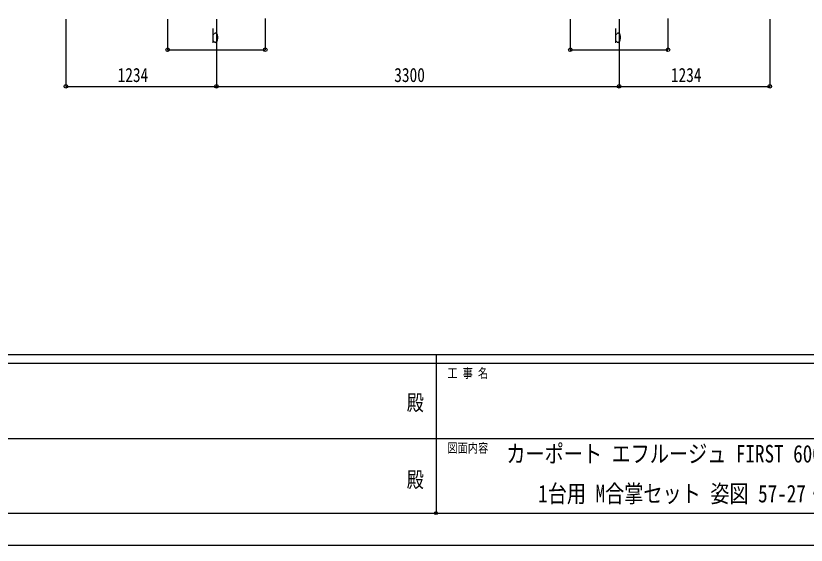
# Model space of a CAD drawing. Units: millimetres, scale not verified. Extents: x -14718 to 14718, y -10395 to 10395.
# Drawn here: x -3462 to 3015, y -10395 to -6060 of the extents above; entities that cross this region are included whole.
import ezdxf
from ezdxf.enums import TextEntityAlignment as Align

# ---------------------------------------------------------------- set-up
doc = ezdxf.new("R2010")
doc.units = ezdxf.units.MM
doc.header["$LTSCALE"] = 50
doc.header["$PDMODE"] = 32
doc.header["$PDSIZE"] = 25
for name, color, linetype in [('0-2_USER1', 3, 'Continuous'), ('0-6_YKK_D', 6, 'Continuous'), ('0-7_YKK_ZWAK', 7, 'Continuous')]:
    doc.layers.add(name, color=color, linetype=linetype)
doc.styles.add('ＭＳ ゴシック', font='')
doc.styles.get('ＭＳ ゴシック').set_extended_font_data('MS Gothic')

msp = doc.modelspace()

# ---------------------------------------------------------------- linework, layer by layer
at = {"layer": '0-6_YKK_D'}
for p, q in [((-3051.43, -6087.5), (-3051.43, -6638.5)), ((-2217.43, -6087.67), (-2217.43, -6338.5)), ((-1817.43, -6087.5), (-1817.43, -6638.5)), ((-1817.43, -6087.5), (-1817.43, -6638.5)), ((-1417.43, -6082.1), (-1417.43, -6338.5)), ((1082.57, -6087.67), (1082.57, -6338.5)), ((1482.57, -6087.5), (1482.57, -6638.5)), ((1482.57, -6087.5), (1482.57, -6638.5)), ((1882.57, -6082.11), (1882.57, -6338.5)), ((2716.57, -6087.5), (2716.57, -6638.5)), ((-2217.43, -6337.5), (-1417.43, -6337.5)), ((1082.57, -6337.5), (1882.57, -6337.5)), ((-3051.43, -6637.5), (-1817.43, -6637.5)), ((-1817.43, -6637.5), (1482.57, -6637.5)), ((1482.57, -6637.5), (2716.57, -6637.5))]:
    msp.add_line(p, q, dxfattribs=at)
for centre in [(-2217.43, -6337.5), (-1417.43, -6337.5), (1082.57, -6337.5), (1882.57, -6337.5), (-3051.43, -6637.5), (-1817.43, -6637.5), (-1817.43, -6637.5), (1482.57, -6637.5), (1482.57, -6637.5), (2716.57, -6637.5)]:
    msp.add_circle(centre, 14.88, dxfattribs=at)
at = {"layer": '0-7_YKK_ZWAK'}
for p, q in [((13632.57, -8837.5), (-13667.43, -8837.5)), ((-17.43, -8837.5), (-17.43, -10132.5)), ((-17.43, -8907.5), (-4567.43, -8907.5)), ((4532.57, -8907.5), (-17.43, -8907.5)), ((-4541.18, -9520), (-17.43, -9520)), ((-17.43, -9520), (4532.57, -9520)), ((-4567.43, -10132.5), (-17.43, -10132.5)), ((-17.43, -10132.5), (4532.57, -10132.5))]:
    msp.add_line(p, q, dxfattribs=at)
msp.add_lwpolyline([(-14717.5, -10395), (14717.5, -10395), (14717.5, 10395), (-14717.5, 10395)], close=True, dxfattribs=at)
msp.add_point((-17.43, -10132.5), dxfattribs=at)

# ---------------------------------------------------------------- texts
at = {"layer": '0-2_USER1', "style": 'ＭＳ ゴシック', "width": 0.8}
for s, p in [('カーポート エフルージュ FIRST 600タイプ', (558.38, -9760.92)), ('1台用 M合掌セット 姿図 57-27・27', (819.19, -10087.58))]:
    msp.add_text(s, height=143.7, dxfattribs=at).set_placement(p, align=Align.BOTTOM_LEFT)
at = {"layer": '0-6_YKK_D', "style": 'ＭＳ ゴシック', "width": 0.8}
for s, p in [('b', (-1859.43, -6316.5)), ('b', (1440.57, -6316.5)), ('1234', (-2627.63, -6636.5)), ('3300', (-360.63, -6636.5)), ('1234', (1906.37, -6636.5))]:
    msp.add_text(s, height=115.5, dxfattribs=at).set_placement(p, align=Align.BOTTOM_LEFT)
at = {"layer": '0-7_YKK_ZWAK', "style": 'ＭＳ ゴシック', "width": 0.8}
for s, height, p in [('工 事 名', 76.98, (74.44, -9047.5)), ('殿', 128.3, (-257.83, -9330.42)), ('図面内容', 76.98, (74.44, -9660)), ('殿', 128.3, (-257.83, -9960.42))]:
    msp.add_text(s, height=height, dxfattribs=at).set_placement(p, align=Align.BOTTOM_LEFT)

doc.saveas('drawing.dxf')
